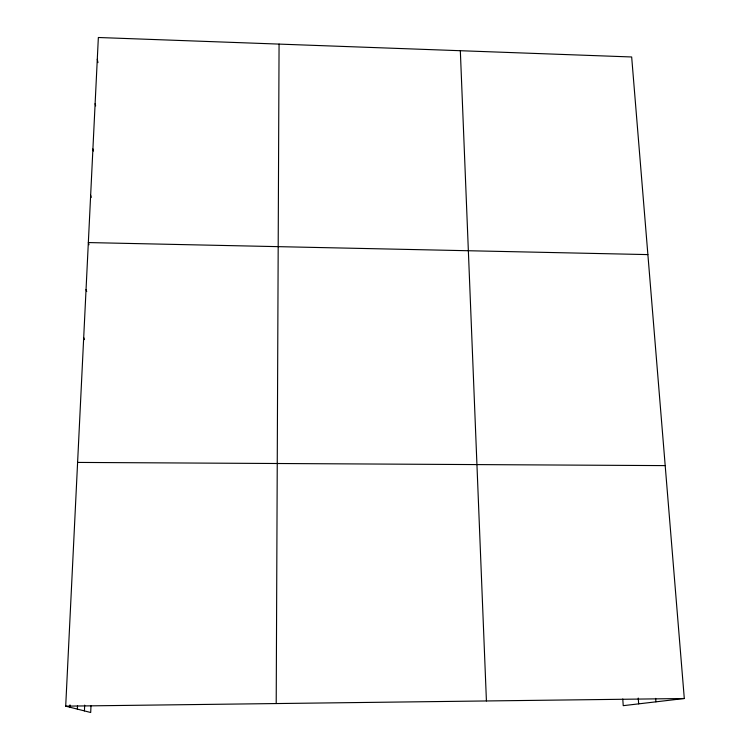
<?xml version="1.0" encoding="UTF-8"?>
<svg xmlns="http://www.w3.org/2000/svg" width="750" height="750" viewBox="0 0 750 750"><rect width="100%" height="100%" fill="white"/><g stroke="black" fill="none" stroke-linecap="round" stroke-linejoin="round"><path stroke-width="1.12" d="M276.206 703.547L279.066 44.1M91.003 705.534L90.703 712.5L65.7 706.153L98.353 37.5L631.669 56.972L684.3 698.513L623.231 705.666L622.772 698.981M77.362 709.116L77.522 705.656M84.422 710.906L84.675 705.131M69.881 707.212L69.994 704.897M65.7 706.153L684.3 698.513M77.606 462.422L665.194 465.609M647.878 254.597L88.341 242.569L88.997 244.762M83.7 337.556L84.469 339.591M86.044 289.537L86.719 291.553M90.647 195.225L91.237 197.391M92.916 148.922L93.431 151.05M95.128 103.631L95.634 105.891M97.284 59.306L97.969 62.616M655.65 698.372L655.913 701.831M638.241 698.062L638.663 703.856M460.331 50.719L486.422 700.95"/></g></svg>
